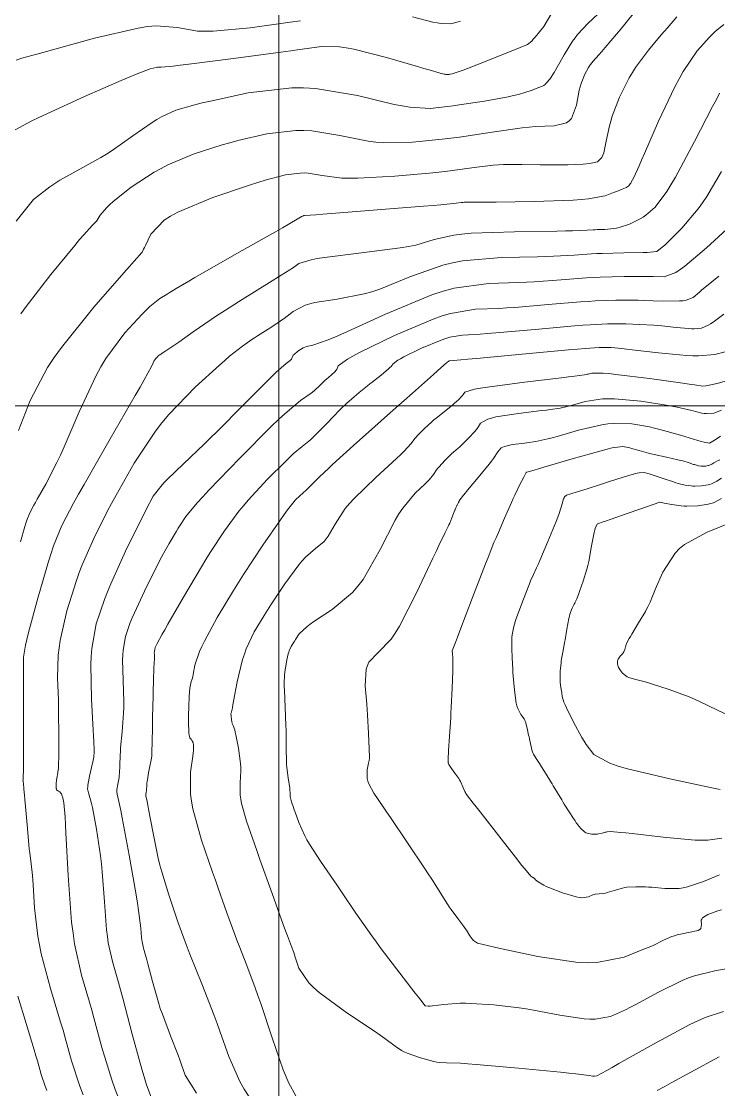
# Model space of a CAD drawing. Header units: millimetres. Extents: x 837475 to 838477, y 1189012 to 1191015.
# Drawn here: x 838041 to 838137.1, y 1189319.5 to 1189466.9 of the extents above; entities that cross this region are included whole.
import ezdxf

# ---------------------------------------------------------------- set-up
doc = ezdxf.new("R2010")
doc.units = ezdxf.units.MM
doc.header["$LTSCALE"] = 0.3
doc.layers.add('COORD', color=253, linetype='Continuous', lineweight=20)
doc.layers.add('COTAS 10', color=7, linetype='Continuous', lineweight=9, true_color=0x6e3e2d)
doc.layers.add('COTAS INT', color=7, linetype='Continuous', lineweight=5, true_color=0x9fa19f)

msp = doc.modelspace()

# ---------------------------------------------------------------- linework, layer by layer
at = {"layer": 'COORD'}
for p, q in [((838076.51, 1189013.87), (838076.51, 1191013.87)), ((837476.51, 1189413.87), (838476.51, 1189413.87))]:
    msp.add_line(p, q, dxfattribs=at)
at = {"layer": 'COTAS 10'}
for points in [[(838131.36, 1189467.55), (838130.08, 1189466.04), (838129.67, 1189465.56), (838129.23, 1189465.04), (838127.46, 1189462.94), (838125.68, 1189460.54), (838125.24, 1189459.85), (838124.82, 1189459.14), (838123.47, 1189456.45), (838122.46, 1189453.83), (838122.25, 1189453.16), (838122.07, 1189452.51), (838121.65, 1189450.4), (838121.32, 1189448.77), (838121.19, 1189448.44), (838121.05, 1189448.15), (838120.42, 1189447.54), (838119.35, 1189447.3), (838118.93, 1189447.26), (838118.47, 1189447.22), (838116.35, 1189447.12), (838113.88, 1189447.11), (838113.2, 1189447.11), (838112.51, 1189447.12), (838110.02, 1189447.18), (838107.49, 1189447.17), (838106.78, 1189447.12), (838106.06, 1189447.07), (838103.42, 1189446.73), (838100.11, 1189446.28), (838098.98, 1189446.15), (838097.74, 1189446.02), (838092.48, 1189445.56), (838087.37, 1189445.29), (838086.22, 1189445.28), (838085.2, 1189445.3), (838082.48, 1189445.63), (838080.52, 1189445.97), (838079.97, 1189446), (838079.42, 1189445.99), (838077.39, 1189445.76), (838074.61, 1189445.02), (838073.59, 1189444.7), (838072.45, 1189444.33), (838067.39, 1189442.61), (838062.56, 1189440.59), (838061.56, 1189440.04), (838060.7, 1189439.49), (838058.84, 1189437.55), (838058.1, 1189436), (838057.96, 1189435.71), (838057.84, 1189435.47), (838057.66, 1189435.08), (838057.64, 1189435.05), (838057.64, 1189435.05), (838057.63, 1189435.04), (838057.58, 1189435.01), (838056.53, 1189433.84), (838055.89, 1189433.11), (838055.1, 1189432.2), (838050.97, 1189427.48), (838046.51, 1189421.94), (838045.51, 1189420.52), (838044.61, 1189419.15), (838042.21, 1189414.59), (838040.6, 1189410.49)], [(838065.13, 1189319.07), (838063.59, 1189321.54), (838063.04, 1189323.11), (838062.83, 1189323.67), (838062.59, 1189324.28), (838061.54, 1189326.95), (838060.43, 1189329.94), (838060.15, 1189330.76), (838059.89, 1189331.57), (838059.06, 1189334.46), (838058.42, 1189336.91), (838058.28, 1189337.44), (838058.15, 1189337.9), (838057.82, 1189339.06), (838057.63, 1189339.93), (838057.58, 1189340.23), (838057.55, 1189340.54), (838057.45, 1189341.84), (838057.16, 1189344.26), (838057.01, 1189345.27), (838056.82, 1189346.43), (838055.86, 1189351.87), (838054.89, 1189357.06), (838054.69, 1189358.06), (838054.53, 1189358.89), (838054.2, 1189360.3), (838054.13, 1189360.63), (838054.14, 1189360.77), (838054.15, 1189360.93), (838054.29, 1189361.67), (838054.46, 1189362.59), (838054.49, 1189362.87), (838054.51, 1189363.16), (838054.55, 1189364.27), (838054.6, 1189365.69), (838054.64, 1189366.18), (838054.68, 1189366.7), (838054.9, 1189368.91), (838055.08, 1189371.5), (838055.1, 1189372.27), (838055.1, 1189373.05), (838055.01, 1189376.03), (838054.95, 1189378.84), (838054.98, 1189379.52), (838055.02, 1189380.15), (838055.34, 1189382.05), (838056.01, 1189383.98), (838056.28, 1189384.63), (838056.58, 1189385.34), (838057.95, 1189388.31), (838059.45, 1189391.32), (838059.83, 1189392.06), (838060.19, 1189392.75), (838061.37, 1189394.89), (838062.37, 1189396.59), (838062.63, 1189397.01), (838062.87, 1189397.41), (838063.67, 1189398.63), (838065.25, 1189400.51), (838065.99, 1189401.32), (838066.86, 1189402.25), (838071.1, 1189406.66), (838075.48, 1189411.05), (838076.45, 1189411.97), (838077.31, 1189412.77), (838079.5, 1189414.6), (838080.82, 1189415.54), (838081.12, 1189415.77), (838081.39, 1189415.99), (838082.14, 1189416.67), (838082.73, 1189417.26), (838082.9, 1189417.42), (838083.07, 1189417.57), (838083.71, 1189418.1), (838084.26, 1189418.6), (838084.37, 1189418.74), (838084.47, 1189418.88), (838084.69, 1189419.37), (838085.95, 1189420.32), (838086.7, 1189420.74), (838087.62, 1189421.23), (838092.42, 1189423.58), (838097.75, 1189425.84), (838099.01, 1189426.27), (838100.18, 1189426.62), (838103.62, 1189427.2), (838106.88, 1189427.32), (838107.94, 1189427.38), (838109.05, 1189427.46), (838113.62, 1189427.84), (838118.09, 1189428.22), (838119.15, 1189428.29), (838120.12, 1189428.35), (838122.96, 1189428.46), (838125.37, 1189428.45), (838126.06, 1189428.44), (838126.77, 1189428.42), (838129.43, 1189428.33), (838131.74, 1189428.34), (838132.22, 1189428.38), (838132.64, 1189428.44), (838133.61, 1189428.82), (838134.48, 1189429.57), (838134.84, 1189429.87), (838135.25, 1189430.21), (838137.15, 1189431.75)], [(838137.41, 1189409.69), (838136.95, 1189409.39), (838136.57, 1189409.13), (838135.86, 1189408.71), (838135.13, 1189408.86), (838134.74, 1189408.96), (838134.26, 1189409.1), (838131.86, 1189409.82), (838129.05, 1189410.62), (838128.31, 1189410.79), (838127.59, 1189410.96), (838125.16, 1189411.39), (838122.62, 1189411.45), (838121.85, 1189411.37), (838121.04, 1189411.26), (838117.83, 1189410.51), (838114.85, 1189409.66), (838114.17, 1189409.48), (838113.57, 1189409.33), (838111.92, 1189408.97), (838110.7, 1189408.78), (838110.35, 1189408.74), (838110, 1189408.69), (838108.71, 1189408.52), (838107.6, 1189408.27), (838107.36, 1189408.17), (838107.16, 1189408.06), (838106.67, 1189407.53), (838106.08, 1189406.61), (838105.81, 1189406.26), (838105.5, 1189405.85), (838103.99, 1189404.01), (838102.51, 1189402.24), (838102.21, 1189401.87), (838101.96, 1189401.56), (838101.47, 1189400.92), (838101.32, 1189400.66), (838101.29, 1189400.59), (838101.25, 1189400.54), (838101.16, 1189400.36), (838101.07, 1189400.19), (838101.05, 1189400.13), (838101.02, 1189400.06), (838100.91, 1189399.8), (838100.81, 1189399.57), (838100.79, 1189399.52), (838100.77, 1189399.48), (838100.73, 1189399.41), (838100.67, 1189399.24), (838100.63, 1189399.15), (838100.59, 1189399.03), (838100.36, 1189398.44), (838100.05, 1189397.69), (838099.95, 1189397.47), (838099.84, 1189397.25), (838099.43, 1189396.41), (838098.57, 1189394.62), (838098.18, 1189393.8), (838097.72, 1189392.84), (838095.54, 1189388.17), (838093.12, 1189383.49), (838092.53, 1189382.51), (838091.96, 1189381.67), (838090.16, 1189379.8), (838088.91, 1189378.51), (838088.7, 1189378.04), (838088.54, 1189377.53), (838088.41, 1189375.27), (838088.62, 1189372.7), (838088.67, 1189371.98), (838088.71, 1189371.26), (838088.85, 1189368.67), (838088.94, 1189366.56), (838088.95, 1189366.15), (838088.97, 1189365.81), (838088.98, 1189365.23), (838088.94, 1189364.93), (838088.91, 1189364.77), (838088.87, 1189364.58), (838088.68, 1189363.64), (838088.68, 1189362.45), (838088.76, 1189362.1), (838088.88, 1189361.75), (838089.59, 1189360.43), (838090.87, 1189358.56), (838091.34, 1189357.86), (838091.87, 1189357.08), (838094.22, 1189353.61), (838096.57, 1189350.11), (838097.09, 1189349.31), (838097.57, 1189348.58), (838099.75, 1189345.15), (838100, 1189344.77), (838100.26, 1189344.4), (838101.18, 1189343.14), (838102, 1189342.04), (838102.19, 1189341.78), (838102.36, 1189341.53), (838102.84, 1189340.78), (838103.22, 1189340.23), (838103.34, 1189340.12), (838103.45, 1189340.01), (838103.88, 1189339.77), (838105.43, 1189339.4), (838106.24, 1189339.21), (838107.23, 1189338.99), (838112.22, 1189337.91), (838117.75, 1189337.1), (838119.09, 1189337.05), (838120.33, 1189337.08), (838124.12, 1189337.83), (838126.92, 1189338.95), (838127.54, 1189339.21), (838128.09, 1189339.45), (838129.54, 1189340.16), (838130.69, 1189340.67), (838131.05, 1189340.78), (838131.44, 1189340.89), (838133, 1189341.2), (838134.31, 1189341.52), (838134.53, 1189341.63), (838134.69, 1189341.76), (838134.78, 1189342.32), (838134.73, 1189342.93), (838134.8, 1189343.08), (838134.92, 1189343.23), (838135.66, 1189343.71), (838137.02, 1189344.19), (838137.52, 1189344.34)]]:
    msp.add_lwpolyline(points, dxfattribs=at)
at = {"layer": 'COTAS INT'}
for points in [[(838040.93, 1189426.57), (838041.67, 1189427.6), (838045.06, 1189431.99), (838048.35, 1189436.01), (838049.02, 1189436.81), (838049.58, 1189437.47), (838050.76, 1189438.74), (838051.23, 1189439.19), (838051.35, 1189439.34), (838051.46, 1189439.5), (838051.85, 1189440.17), (838052.72, 1189441.21), (838053.15, 1189441.61), (838053.66, 1189442.05), (838056.15, 1189444.02), (838059.32, 1189446.11), (838060.25, 1189446.62), (838061.2, 1189447.11), (838064.83, 1189448.63), (838068.67, 1189449.86), (838069.75, 1189450.17), (838070.84, 1189450.47), (838074.83, 1189451.4), (838078.84, 1189451.87), (838079.94, 1189451.87), (838081.03, 1189451.82), (838084.92, 1189451.15), (838088.79, 1189450.38), (838089.87, 1189450.26), (838090.96, 1189450.18), (838094.92, 1189450.23), (838099.02, 1189450.64), (838100.21, 1189450.78), (838101.41, 1189450.94), (838105.9, 1189451.62), (838110.03, 1189452.22), (838110.99, 1189452.33), (838111.88, 1189452.41), (838114.44, 1189452.5), (838116.17, 1189452.9), (838116.53, 1189453.17), (838116.84, 1189453.52), (838117.52, 1189455.35), (838117.91, 1189457.41), (838118.03, 1189457.9), (838118.16, 1189458.34), (838118.68, 1189459.65), (838119.2, 1189460.56), (838119.33, 1189460.76), (838119.45, 1189460.94), (838119.82, 1189461.4), (838120.63, 1189462.29), (838121.03, 1189462.75), (838121.5, 1189463.31), (838123.82, 1189466.06), (838126.07, 1189468.86)], [(838040.15, 1189451.93), (838042.45, 1189453.17), (838043.41, 1189453.64), (838044.51, 1189454.17), (838049.68, 1189456.53), (838054.77, 1189458.77), (838055.83, 1189459.22), (838056.73, 1189459.6), (838058.73, 1189460.35), (838059.57, 1189460.55), (838059.75, 1189460.59), (838059.9, 1189460.61), (838060.25, 1189460.6), (838061.9, 1189460.74), (838062.88, 1189460.85), (838064.07, 1189460.99), (838070.25, 1189461.79), (838076.75, 1189462.66), (838078.15, 1189462.85), (838079.38, 1189463.02), (838082.37, 1189463.45), (838084.87, 1189463.39), (838085.79, 1189463.25), (838086.81, 1189463.06), (838091.33, 1189461.91), (838095.61, 1189460.67), (838096.49, 1189460.42), (838097.22, 1189460.21), (838098.75, 1189459.78), (838099.29, 1189459.65), (838099.41, 1189459.62), (838099.52, 1189459.6), (838099.78, 1189459.58), (838099.98, 1189459.6), (838100.05, 1189459.61), (838100.11, 1189459.62), (838100.4, 1189459.66), (838101.38, 1189459.99), (838101.89, 1189460.19), (838102.5, 1189460.42), (838105.56, 1189461.62), (838108.63, 1189462.84), (838109.24, 1189463.08), (838109.76, 1189463.29), (838110.79, 1189463.71), (838111.36, 1189464.19), (838111.58, 1189464.44), (838111.84, 1189464.73), (838113.03, 1189466.2), (838114.1, 1189467.98)], [(838120.47, 1189467.91), (838119.15, 1189466.66), (838117.69, 1189465.11), (838117.33, 1189464.64), (838116.97, 1189464.16), (838115.82, 1189462.29), (838114.88, 1189460.58), (838114.66, 1189460.2), (838114.45, 1189459.86), (838113.85, 1189458.96), (838113.42, 1189458.44), (838113.33, 1189458.33), (838113.25, 1189458.24), (838113.05, 1189458.07), (838112.7, 1189457.93), (838112.32, 1189457.78), (838111.28, 1189457.36), (838109.52, 1189456.83), (838108.85, 1189456.68), (838108.12, 1189456.52), (838104.83, 1189455.92), (838101.38, 1189455.38), (838100.54, 1189455.26), (838099.76, 1189455.16), (838097.35, 1189454.91), (838094.55, 1189455.08), (838093.52, 1189455.24), (838092.38, 1189455.46), (838087.35, 1189456.67), (838081.54, 1189457.67), (838079.91, 1189457.75), (838078.27, 1189457.75), (838072.28, 1189457.04), (838067.06, 1189455.92), (838065.91, 1189455.65), (838064.89, 1189455.4), (838062.28, 1189454.64), (838060.29, 1189453.72), (838059.66, 1189453.36), (838059.01, 1189452.95), (838056.38, 1189451.11), (838053.53, 1189449.11), (838052.74, 1189448.6), (838051.94, 1189448.11), (838049.05, 1189446.53), (838046.3, 1189445), (838045.6, 1189444.55), (838044.92, 1189444.09), (838042.67, 1189442.34), (838040.28, 1189439.33)], [(838101.53, 1189466.92), (838101.22, 1189466.84), (838100.21, 1189466.59), (838098.86, 1189466.6), (838098.33, 1189466.69), (838097.72, 1189466.81), (838094.94, 1189467.52)], [(838079.48, 1189466.99), (838078.06, 1189466.79), (838072.53, 1189466.04), (838067.43, 1189465.57), (838066.29, 1189465.55), (838065.26, 1189465.57), (838062.53, 1189466.05), (838059.57, 1189466.3), (838058.4, 1189466.19), (838057.08, 1189465.99), (838051.07, 1189464.6), (838045.29, 1189463), (838044.11, 1189462.68), (838043.12, 1189462.4), (838041.07, 1189461.82), (838040.25, 1189461.55)], [(838137.83, 1189466.46), (838136.67, 1189465.52), (838136.28, 1189465.16), (838135.88, 1189464.74), (838134.19, 1189462.83), (838132.25, 1189460), (838131.68, 1189458.99), (838131.09, 1189457.9), (838128.86, 1189453.14), (838126.93, 1189448.68), (838126.52, 1189447.77), (838126.18, 1189446.99), (838125.42, 1189445.35), (838125.08, 1189444.73), (838125.01, 1189444.6), (838124.93, 1189444.48), (838124.73, 1189444.21), (838124.5, 1189444.04), (838124.41, 1189443.99), (838124.31, 1189443.94), (838123.85, 1189443.75), (838123.17, 1189443.49), (838122.92, 1189443.4), (838122.66, 1189443.29), (838121.5, 1189442.85), (838119.21, 1189442.43), (838118.23, 1189442.34), (838117.09, 1189442.26), (838111.72, 1189442.07), (838106.47, 1189441.99), (838105.42, 1189441.97), (838104.53, 1189441.96), (838102.73, 1189441.96), (838102.04, 1189441.95), (838101.85, 1189441.94), (838101.65, 1189441.93), (838100.93, 1189441.83), (838098.82, 1189441.62), (838097.75, 1189441.52), (838096.46, 1189441.41), (838090.05, 1189440.89), (838083.77, 1189440.39), (838082.57, 1189440.3), (838081.6, 1189440.22), (838080.05, 1189440.11), (838080.01, 1189440.12), (838080, 1189440.12), (838079.99, 1189440.12), (838079.95, 1189440.11), (838079.89, 1189440.1), (838079.87, 1189440.09), (838079.85, 1189440.08), (838079.75, 1189440.05), (838079.6, 1189439.98), (838079.55, 1189439.95), (838079.49, 1189439.92), (838079.24, 1189439.75), (838077.8, 1189438.91), (838077, 1189438.45), (838076.02, 1189437.9), (838071.02, 1189435.05), (838065.95, 1189432.17), (838064.92, 1189431.58), (838064.07, 1189431.08), (838062.34, 1189430.06), (838061.6, 1189429.59), (838061.36, 1189429.44), (838061.11, 1189429.29), (838060.1, 1189428.69), (838058.68, 1189427.57), (838058.18, 1189427.09), (838057.63, 1189426.54), (838055.25, 1189423.94), (838052.65, 1189420.39), (838051.96, 1189419.25), (838051.28, 1189418.04), (838048.97, 1189413.06), (838046.91, 1189408.22), (838046.39, 1189407.09), (838045.9, 1189406.05), (838044.35, 1189403.06), (838043.17, 1189401), (838042.92, 1189400.55), (838042.69, 1189400.15), (838042.16, 1189399.13), (838041.76, 1189398.1), (838041.62, 1189397.69), (838041.48, 1189397.23), (838040.87, 1189395.12)], [(838049.53, 1189318.83), (838049.06, 1189320.04), (838047.91, 1189323.5), (838047.03, 1189326.7), (838046.73, 1189327.75), (838046.4, 1189328.87), (838045.01, 1189333.5), (838043.73, 1189338.3), (838043.47, 1189339.53), (838043.25, 1189340.72), (838042.81, 1189344.64), (838042.63, 1189347.78), (838042.58, 1189348.47), (838042.53, 1189349.09), (838042.35, 1189350.71), (838042.14, 1189352.21), (838042.08, 1189352.77), (838042.02, 1189353.38), (838041.77, 1189356.09), (838041.56, 1189358.61), (838041.52, 1189359.11), (838041.48, 1189359.52), (838041.41, 1189360.27), (838041.39, 1189360.48), (838041.38, 1189360.55), (838041.37, 1189360.63), (838041.35, 1189360.94), (838041.32, 1189361.28), (838041.31, 1189361.37), (838041.3, 1189361.46), (838041.26, 1189361.77), (838041.22, 1189362.03), (838041.22, 1189362.09), (838041.21, 1189362.15), (838041.22, 1189362.31), (838041.24, 1189362.42), (838041.24, 1189362.44), (838041.24, 1189362.47), (838041.25, 1189362.52), (838041.26, 1189363.76), (838041.26, 1189364.54), (838041.27, 1189365.49), (838041.29, 1189370.5), (838041.3, 1189375.61), (838041.29, 1189376.64), (838041.29, 1189377.5), (838041.27, 1189379.21), (838041.55, 1189380.84), (838041.74, 1189381.64), (838041.98, 1189382.6), (838043.25, 1189387.36), (838044.72, 1189392.4), (838045.09, 1189393.54), (838045.44, 1189394.57), (838046.56, 1189397.36), (838048.19, 1189400.45), (838048.87, 1189401.67), (838049.64, 1189403.04), (838053.23, 1189409.31), (838056.67, 1189415.28), (838057.35, 1189416.47), (838057.9, 1189417.45), (838058.91, 1189419.31), (838059.14, 1189419.8), (838059.2, 1189419.93), (838059.27, 1189420.04), (838059.53, 1189420.39), (838059.77, 1189420.65), (838059.82, 1189420.7), (838059.87, 1189420.75), (838060.01, 1189420.86), (838060.22, 1189420.99), (838060.31, 1189421.05), (838060.42, 1189421.12), (838060.93, 1189421.46), (838061.89, 1189422.11), (838062.27, 1189422.38), (838062.7, 1189422.68), (838064.7, 1189424.1), (838067.16, 1189425.79), (838067.88, 1189426.27), (838068.62, 1189426.76), (838071.43, 1189428.54), (838075.22, 1189430.88), (838076.83, 1189431.88), (838078, 1189432.62), (838078.27, 1189432.8), (838078.52, 1189432.97), (838079.25, 1189433.51), (838080.93, 1189434.03), (838081.79, 1189434.18), (838082.81, 1189434.34), (838087.9, 1189434.96), (838093.2, 1189435.65), (838094.35, 1189435.84), (838095.37, 1189436.04), (838097.9, 1189436.8), (838100.6, 1189437.44), (838101.73, 1189437.57), (838103.01, 1189437.68), (838109, 1189437.9), (838114.83, 1189437.98), (838116.01, 1189438), (838117, 1189438.03), (838119, 1189438.1), (838119.85, 1189438.16), (838120.11, 1189438.17), (838120.39, 1189438.18), (838121.46, 1189438.21), (838122.67, 1189438.32), (838123.04, 1189438.39), (838123.41, 1189438.48), (838124.86, 1189438.94), (838126.33, 1189439.65), (838126.72, 1189439.9), (838127.1, 1189440.16), (838128.4, 1189441.3), (838129.99, 1189443.46), (838130.56, 1189444.37), (838131.17, 1189445.42), (838133.82, 1189450.32), (838136.31, 1189455.15), (838136.82, 1189456.15), (838137.25, 1189457)], [(838137.53, 1189446.22), (838135.52, 1189442.74), (838134.93, 1189441.88), (838134.33, 1189441.05), (838132.07, 1189438.4), (838130.12, 1189436.45), (838129.72, 1189436.06), (838129.37, 1189435.75), (838128.62, 1189435.17), (838127.71, 1189435.06), (838127.26, 1189435.03), (838126.72, 1189435.01), (838124.08, 1189434.97), (838121.08, 1189434.91), (838120.32, 1189434.89), (838119.59, 1189434.85), (838117.21, 1189434.68), (838114.35, 1189434.5), (838113.32, 1189434.46), (838112.18, 1189434.43), (838107.21, 1189434.33), (838101.83, 1189433.88), (838100.44, 1189433.62), (838099.09, 1189433.3), (838094.55, 1189431.67), (838090.42, 1189429.97), (838089.32, 1189429.62), (838088.25, 1189429.31), (838084.55, 1189428.61), (838081.45, 1189428.12), (838080.76, 1189427.94), (838080.14, 1189427.75), (838078.48, 1189426.9), (838077.22, 1189425.94), (838076.85, 1189425.67), (838076.47, 1189425.41), (838075.01, 1189424.46), (838073.53, 1189423.52), (838073.14, 1189423.27), (838072.76, 1189423.02), (838071.47, 1189422.12), (838069.71, 1189420.71), (838069.04, 1189420.14), (838068.3, 1189419.48), (838064.94, 1189416.45), (838061.3, 1189412.68), (838060.37, 1189411.55), (838059.48, 1189410.4), (838056.55, 1189405.96), (838054.05, 1189401.53), (838053.43, 1189400.39), (838052.84, 1189399.28), (838050.96, 1189395.59), (838049.38, 1189391.95), (838048.97, 1189390.88), (838048.58, 1189389.78), (838047.28, 1189385.59), (838046.34, 1189381.5), (838046.18, 1189380.47), (838046.06, 1189379.49), (838045.96, 1189376.3), (838046.09, 1189373.33), (838046.11, 1189372.48), (838046.13, 1189371.62), (838046.16, 1189368.4), (838046.14, 1189365.71), (838046.14, 1189365.18), (838046.13, 1189364.74), (838046.1, 1189363.9), (838046.04, 1189363.55), (838046.02, 1189363.41), (838046, 1189363.25), (838045.9, 1189362.51), (838045.8, 1189361.8), (838045.79, 1189361.65), (838045.77, 1189361.53), (838045.77, 1189361.25), (838045.79, 1189361.12), (838045.8, 1189361.09), (838045.81, 1189361.05), (838045.84, 1189360.95), (838045.9, 1189360.85), (838045.93, 1189360.82), (838045.96, 1189360.8), (838046.11, 1189360.72), (838046.28, 1189360.61), (838046.32, 1189360.57), (838046.36, 1189360.53), (838046.5, 1189360.36), (838046.63, 1189360.05), (838046.66, 1189359.92), (838046.7, 1189359.78), (838046.84, 1189359.13), (838047.02, 1189357.12), (838047.08, 1189356.13), (838047.14, 1189354.95), (838047.44, 1189349.08), (838047.92, 1189342.65), (838048.11, 1189341.11), (838048.32, 1189339.67), (838049.28, 1189335.35), (838050.39, 1189331.6), (838050.69, 1189330.53), (838051, 1189329.44), (838052.09, 1189325.35), (838053.46, 1189320.9), (838053.94, 1189319.57), (838054.47, 1189318.2)], [(838138.25, 1189438.25), (838135.47, 1189435.69), (838132.48, 1189433.14), (838131.81, 1189432.66), (838131.22, 1189432.27), (838129.64, 1189431.69), (838128.11, 1189431.72), (838127.54, 1189431.72), (838126.91, 1189431.73), (838124.11, 1189431.72), (838120.82, 1189431.64), (838119.88, 1189431.59), (838118.93, 1189431.54), (838115.42, 1189431.26), (838111.7, 1189430.98), (838110.63, 1189430.92), (838109.53, 1189430.88), (838105.42, 1189430.77), (838100.66, 1189430.09), (838099.15, 1189429.68), (838097.57, 1189429.17), (838091.19, 1189426.54), (838085.46, 1189423.9), (838084.29, 1189423.39), (838083.29, 1189422.97), (838081.19, 1189422.26), (838080.31, 1189422.07), (838080.08, 1189421.98), (838079.86, 1189421.89), (838079.13, 1189421.42), (838078.59, 1189420.95), (838078.49, 1189420.85), (838078.42, 1189420.75), (838078.33, 1189420.52), (838078.23, 1189420.3), (838078.15, 1189420.22), (838078.05, 1189420.12), (838077.48, 1189419.7), (838076.14, 1189418.53), (838075.55, 1189417.96), (838074.87, 1189417.29), (838071.61, 1189414), (838067.98, 1189410.34), (838067.06, 1189409.44), (838066.18, 1189408.58), (838063.33, 1189405.88), (838061.11, 1189403.73), (838060.63, 1189403.23), (838060.21, 1189402.76), (838059.18, 1189401.41), (838058.21, 1189399.57), (838057.82, 1189398.81), (838057.38, 1189397.93), (838055.37, 1189393.82), (838053.32, 1189389.34), (838052.85, 1189388.23), (838052.44, 1189387.17), (838051.31, 1189383.82), (838050.71, 1189380.4), (838050.62, 1189379.3), (838050.56, 1189378.14), (838050.65, 1189373.39), (838050.89, 1189369.15), (838050.94, 1189368.31), (838050.97, 1189367.62), (838051.03, 1189366.31), (838051.02, 1189365.95), (838051.01, 1189365.84), (838051, 1189365.74), (838050.96, 1189365.37), (838050.91, 1189365.06), (838050.89, 1189364.99), (838050.88, 1189364.94), (838050.86, 1189364.81), (838050.84, 1189364.76), (838050.84, 1189364.74), (838050.84, 1189364.73), (838050.83, 1189364.7), (838050.77, 1189364.4), (838050.72, 1189364.21), (838050.67, 1189363.99), (838050.4, 1189362.81), (838050.16, 1189361.56), (838050.14, 1189361.3), (838050.13, 1189361.06), (838050.23, 1189360.51), (838050.54, 1189359.53), (838050.65, 1189359.04), (838050.78, 1189358.45), (838051.35, 1189355.5), (838051.92, 1189351.78), (838052.04, 1189350.7), (838052.15, 1189349.6), (838052.44, 1189345.46), (838052.73, 1189341.59), (838052.85, 1189340.67), (838052.97, 1189339.8), (838053.55, 1189337.2), (838054.38, 1189334.34), (838054.66, 1189333.31), (838054.97, 1189332.17), (838056.27, 1189327.2), (838057.59, 1189322.36), (838057.9, 1189321.3), (838058.2, 1189320.36), (838059.07, 1189317.98)], [(838137.86, 1189426.52), (838136.37, 1189425.4), (838136.02, 1189425.18), (838135.7, 1189424.98), (838134.76, 1189424.58), (838133.77, 1189424.5), (838133.41, 1189424.5), (838133.02, 1189424.52), (838131.29, 1189424.69), (838129.32, 1189424.9), (838128.77, 1189424.95), (838128.22, 1189424.99), (838126.21, 1189425.1), (838124.32, 1189425.17), (838123.83, 1189425.18), (838123.36, 1189425.19), (838121.82, 1189425.2), (838119.42, 1189425.07), (838118.41, 1189425), (838117.26, 1189424.91), (838111.83, 1189424.42), (838106.4, 1189423.94), (838105.24, 1189423.84), (838104.23, 1189423.77), (838101.83, 1189423.64), (838100.09, 1189423.34), (838099.5, 1189423.17), (838098.86, 1189422.95), (838096.17, 1189421.81), (838093.75, 1189420.62), (838093.28, 1189420.37), (838092.91, 1189420.16), (838092.27, 1189419.68), (838091.98, 1189419.29), (838091.81, 1189419.14), (838091.61, 1189418.96), (838090.59, 1189418.12), (838089.36, 1189417.16), (838089.03, 1189416.9), (838088.7, 1189416.64), (838087.56, 1189415.7), (838086.49, 1189414.78), (838086.2, 1189414.52), (838085.92, 1189414.27), (838084.96, 1189413.35), (838083.99, 1189412.38), (838083.7, 1189412.08), (838083.41, 1189411.78), (838082.29, 1189410.6), (838081.19, 1189409.49), (838080.9, 1189409.23), (838080.63, 1189408.99), (838079.72, 1189408.28), (838078.47, 1189407.24), (838077.99, 1189406.79), (838077.44, 1189406.26), (838074.95, 1189403.77), (838072.28, 1189400.88), (838071.62, 1189400.1), (838070.99, 1189399.34), (838068.99, 1189396.65), (838067.04, 1189393.65), (838066.44, 1189392.68), (838065.81, 1189391.66), (838063.35, 1189387.49), (838061.2, 1189383.74), (838060.77, 1189382.99), (838060.41, 1189382.36), (838059.72, 1189381.11), (838059.54, 1189380.72), (838059.5, 1189380.62), (838059.46, 1189380.53), (838059.38, 1189380.27), (838059.33, 1189380.02), (838059.33, 1189379.94), (838059.32, 1189379.84), (838059.33, 1189379.47), (838059.34, 1189379.07), (838059.34, 1189378.96), (838059.34, 1189378.86), (838059.32, 1189378.51), (838059.27, 1189377.6), (838059.25, 1189377.14), (838059.23, 1189376.59), (838059.15, 1189373.87), (838059.08, 1189370.89), (838059.06, 1189370.17), (838059.05, 1189369.51), (838059.02, 1189367.51), (838058.99, 1189366.11), (838058.98, 1189365.82), (838058.97, 1189365.57), (838058.9, 1189365.02), (838058.8, 1189364.57), (838058.76, 1189364.4), (838058.72, 1189364.19), (838058.53, 1189363.24), (838058.37, 1189362.28), (838058.34, 1189362.06), (838058.31, 1189361.87), (838058.27, 1189361.35), (838058.26, 1189361), (838058.25, 1189360.91), (838058.24, 1189360.82), (838058.19, 1189360.53), (838058.15, 1189360.29), (838058.14, 1189360.25), (838058.14, 1189360.2), (838058.16, 1189360.09), (838058.33, 1189359.3), (838058.42, 1189358.81), (838058.53, 1189358.22), (838059.1, 1189355.14), (838059.87, 1189351.48), (838060.1, 1189350.52), (838060.34, 1189349.59), (838061.3, 1189346.43), (838062.19, 1189343.82), (838062.39, 1189343.23), (838062.57, 1189342.7), (838063.06, 1189341.3), (838063.72, 1189339.58), (838064, 1189338.85), (838064.33, 1189338.02), (838065.88, 1189334.12), (838067.57, 1189329.78), (838067.98, 1189328.68), (838068.37, 1189327.61), (838069.58, 1189324.12), (838071.12, 1189320.67), (838071.72, 1189319.63), (838072.4, 1189318.56)], [(838138.04, 1189421.32), (838136.59, 1189420.95), (838134.38, 1189420.76), (838133.59, 1189420.77), (838132.71, 1189420.8), (838128.86, 1189421.17), (838125.2, 1189421.61), (838124.43, 1189421.7), (838123.78, 1189421.77), (838122.32, 1189421.9), (838121.61, 1189421.93), (838121.43, 1189421.93), (838121.26, 1189421.94), (838120.68, 1189421.94), (838118.72, 1189421.79), (838117.68, 1189421.7), (838116.42, 1189421.59), (838110.04, 1189421), (838103.76, 1189420.42), (838102.55, 1189420.3), (838101.59, 1189420.21), (838100.04, 1189420.07), (838100, 1189420.07), (838099.98, 1189420.06), (838099.93, 1189420.03), (838099.88, 1189420.01), (838099.87, 1189420.01), (838099.86, 1189420), (838099.85, 1189419.99), (838099.84, 1189419.99), (838099.84, 1189419.98), (838099.84, 1189419.98), (838099.77, 1189419.93), (838099.75, 1189419.91), (838099.73, 1189419.9), (838099.63, 1189419.81), (838098.84, 1189419.11), (838098.38, 1189418.7), (838097.81, 1189418.2), (838094.9, 1189415.62), (838091.47, 1189412.58), (838090.58, 1189411.79), (838089.72, 1189411.01), (838086.8, 1189408.4), (838084.4, 1189406.23), (838083.86, 1189405.74), (838083.38, 1189405.29), (838082.09, 1189404.06), (838081.28, 1189403.26), (838081.1, 1189403.08), (838080.95, 1189402.93), (838080.54, 1189402.51), (838080.28, 1189402.25), (838080.21, 1189402.18), (838080.15, 1189402.13), (838079.93, 1189401.96), (838079.64, 1189401.71), (838079.52, 1189401.61), (838079.39, 1189401.48), (838078.81, 1189400.89), (838077.7, 1189399.51), (838077.24, 1189398.89), (838076.72, 1189398.16), (838074.3, 1189394.66), (838071.61, 1189390.59), (838070.91, 1189389.49), (838070.23, 1189388.42), (838067.98, 1189384.66), (838066.23, 1189381.43), (838065.87, 1189380.69), (838065.57, 1189380), (838064.93, 1189378.08), (838064.68, 1189376.82), (838064.62, 1189376.55), (838064.57, 1189376.33), (838064.41, 1189375.84), (838064.3, 1189375.37), (838064.27, 1189375.17), (838064.24, 1189374.93), (838064.14, 1189373.78), (838064.07, 1189372.39), (838064.06, 1189371.99), (838064.05, 1189371.59), (838064.04, 1189370.13), (838064.08, 1189368.91), (838064.09, 1189368.67), (838064.11, 1189368.47), (838064.2, 1189368.09), (838064.32, 1189367.96), (838064.35, 1189367.92), (838064.39, 1189367.88), (838064.51, 1189367.72), (838064.62, 1189367.52), (838064.65, 1189367.45), (838064.67, 1189367.39), (838064.74, 1189367.11), (838064.71, 1189366.35), (838064.67, 1189365.98), (838064.61, 1189365.54), (838064.3, 1189363.36), (838064.3, 1189360.32), (838064.43, 1189359.33), (838064.63, 1189358.27), (838065.84, 1189353.95), (838067.35, 1189349.53), (838067.74, 1189348.42), (838068.11, 1189347.36), (838069.32, 1189343.95), (838070.42, 1189340.95), (838070.71, 1189340.16), (838071.01, 1189339.38), (838072.06, 1189336.69), (838073.23, 1189333.58), (838073.6, 1189332.54), (838073.99, 1189331.42), (838075.57, 1189326.69), (838077.11, 1189322.26), (838077.48, 1189321.33), (838077.83, 1189320.51), (838078.87, 1189318.61)], [(838138.5, 1189417.4), (838137.1, 1189417.02), (838135.81, 1189416.74), (838135.56, 1189416.69), (838135.35, 1189416.65), (838134.97, 1189416.6), (838133.8, 1189416.77), (838133.09, 1189416.88), (838132.21, 1189417), (838127.62, 1189417.63), (838122.94, 1189418.22), (838122, 1189418.32), (838121.21, 1189418.39), (838119.64, 1189418.4), (838119.13, 1189418.26), (838119.02, 1189418.23), (838118.92, 1189418.2), (838118.64, 1189418.14), (838117.24, 1189417.97), (838116.44, 1189417.87), (838115.45, 1189417.75), (838110.35, 1189417.13), (838105.26, 1189416.46), (838104.28, 1189416.31), (838103.48, 1189416.17), (838102.13, 1189415.78), (838101.92, 1189415.44), (838101.84, 1189415.33), (838101.74, 1189415.22), (838101.31, 1189414.75), (838100.69, 1189414.19), (838100.48, 1189414.01), (838100.25, 1189413.82), (838099.27, 1189413.05), (838098.18, 1189412.19), (838097.88, 1189411.94), (838097.59, 1189411.68), (838096.53, 1189410.71), (838095.62, 1189409.79), (838095.41, 1189409.57), (838095.23, 1189409.35), (838094.74, 1189408.69), (838093.78, 1189407.61), (838093.3, 1189407.14), (838092.72, 1189406.59), (838089.85, 1189403.97), (838086.87, 1189401.1), (838086.23, 1189400.39), (838085.66, 1189399.71), (838084.27, 1189397.57), (838083.31, 1189395.89), (838083.02, 1189395.51), (838082.73, 1189395.16), (838081.56, 1189394.19), (838080.17, 1189392.98), (838079.72, 1189392.49), (838079.25, 1189391.92), (838077.32, 1189389.3), (838075.4, 1189386.41), (838074.93, 1189385.67), (838074.48, 1189384.97), (838073.1, 1189382.68), (838072, 1189380.35), (838071.74, 1189379.62), (838071.5, 1189378.86), (838070.76, 1189375.8), (838070.26, 1189373.13), (838070.16, 1189372.62), (838070.08, 1189372.2), (838069.92, 1189371.48), (838069.88, 1189371.39), (838069.88, 1189371.37), (838069.88, 1189371.35), (838069.89, 1189371.3), (838069.92, 1189371.17), (838069.93, 1189371.11), (838069.94, 1189371.03), (838069.97, 1189370.66), (838070.02, 1189370.25), (838070.04, 1189370.16), (838070.07, 1189370.07), (838070.21, 1189369.8), (838070.41, 1189369.18), (838070.49, 1189368.87), (838070.57, 1189368.5), (838070.93, 1189366.65), (838071.22, 1189364.55), (838071.26, 1189364.03), (838071.27, 1189363.52), (838071.17, 1189361.89), (838071.17, 1189360.18), (838071.25, 1189359.62), (838071.36, 1189359.03), (838072.04, 1189356.6), (838073.13, 1189353.44), (838073.5, 1189352.39), (838073.89, 1189351.27), (838075.57, 1189346.6), (838077.11, 1189342.33), (838077.42, 1189341.47), (838077.69, 1189340.74), (838078.24, 1189339.27), (838078.54, 1189338.46), (838078.64, 1189338.15), (838078.76, 1189337.81), (838079.27, 1189336.28), (838080.63, 1189334.27), (838081.28, 1189333.62), (838082.06, 1189332.94), (838085.87, 1189330.15), (838089.69, 1189327.6), (838090.46, 1189327.06), (838091.12, 1189326.6), (838092.51, 1189325.53), (838093.42, 1189324.94), (838093.78, 1189324.77), (838094.18, 1189324.59), (838096.02, 1189323.95), (838097.87, 1189323.44), (838098.29, 1189323.35), (838098.66, 1189323.29), (838099.62, 1189323.24), (838101.56, 1189323.18), (838102.54, 1189323.12), (838103.71, 1189323.02), (838109.53, 1189322.51), (838115.32, 1189321.94), (838116.48, 1189321.83), (838117.44, 1189321.73), (838119.28, 1189321.5), (838119.79, 1189321.42), (838119.9, 1189321.41), (838120.02, 1189321.41), (838120.34, 1189321.47), (838121.7, 1189322.2), (838122.46, 1189322.62), (838123.39, 1189323.14), (838128.14, 1189325.81), (838133.18, 1189328.51), (838134.29, 1189329.05), (838135.27, 1189329.49), (838137.8, 1189330.34)], [(838137.54, 1189413.26), (838136.48, 1189412.87), (838135.47, 1189412.8), (838135.15, 1189412.83), (838134.81, 1189412.88), (838133.42, 1189413.21), (838131.42, 1189413.7), (838130.7, 1189413.83), (838129.9, 1189413.98), (838126.39, 1189414.51), (838122.78, 1189414.83), (838121.92, 1189414.84), (838121.12, 1189414.82), (838118.74, 1189414.46), (838116.99, 1189413.96), (838116.6, 1189413.86), (838116.24, 1189413.77), (838115.28, 1189413.56), (838113.97, 1189413.38), (838113.39, 1189413.3), (838112.72, 1189413.22), (838109.53, 1189412.82), (838106.42, 1189412.34), (838105.8, 1189412.19), (838105.29, 1189412.04), (838104.31, 1189411.47), (838103.88, 1189410.79), (838103.71, 1189410.57), (838103.52, 1189410.34), (838102.65, 1189409.4), (838101.77, 1189408.54), (838101.57, 1189408.35), (838101.4, 1189408.19), (838100.94, 1189407.8), (838100.52, 1189407.43), (838100.36, 1189407.28), (838100.18, 1189407.11), (838099.39, 1189406.32), (838098.6, 1189405.48), (838098.42, 1189405.26), (838098.25, 1189405.06), (838097.8, 1189404.42), (838097.2, 1189403.68), (838096.95, 1189403.41), (838096.66, 1189403.12), (838095.29, 1189401.84), (838093.57, 1189399.77), (838093.05, 1189398.97), (838092.52, 1189398.08), (838090.45, 1189394.04), (838088.11, 1189389.94), (838087.4, 1189389), (838086.67, 1189388.14), (838083.83, 1189385.76), (838081.31, 1189384.14), (838080.79, 1189383.76), (838080.33, 1189383.41), (838079.31, 1189382.41), (838078.81, 1189381.66), (838078.68, 1189381.47), (838078.57, 1189381.29), (838078.21, 1189380.69), (838077.92, 1189380.08), (838077.85, 1189379.88), (838077.79, 1189379.68), (838077.59, 1189378.84), (838077.44, 1189377.96), (838077.4, 1189377.73), (838077.37, 1189377.51), (838077.27, 1189376.73), (838077.23, 1189375.61), (838077.23, 1189375.16), (838077.25, 1189374.65), (838077.35, 1189372.32), (838077.46, 1189369.78), (838077.48, 1189369.14), (838077.5, 1189368.53), (838077.51, 1189366.56), (838077.54, 1189364.87), (838077.56, 1189364.43), (838077.6, 1189364), (838077.79, 1189362.56), (838077.98, 1189361.41), (838078.01, 1189361.17), (838078.03, 1189360.95), (838078.04, 1189360.42), (838078.04, 1189360.04), (838078.06, 1189359.92), (838078.08, 1189359.78), (838078.23, 1189359.25), (838078.51, 1189358.45), (838078.61, 1189358.16), (838078.73, 1189357.83), (838079.24, 1189356.4), (838080.07, 1189354.58), (838080.37, 1189354.01), (838080.72, 1189353.42), (838082.25, 1189351.05), (838084.07, 1189348.4), (838084.59, 1189347.64), (838085.13, 1189346.85), (838087.13, 1189343.9), (838089.31, 1189340.77), (838089.95, 1189339.88), (838090.61, 1189338.98), (838093.16, 1189335.63), (838095.31, 1189332.85), (838095.73, 1189332.31), (838096.07, 1189331.87), (838096.66, 1189331.1), (838097.1, 1189331.06), (838097.36, 1189331.08), (838097.67, 1189331.1), (838099.25, 1189331.3), (838101.48, 1189331.46), (838102.21, 1189331.47), (838102.98, 1189331.45), (838106.13, 1189331.24), (838109.62, 1189330.82), (838110.61, 1189330.68), (838111.61, 1189330.51), (838115.26, 1189329.81), (838118.59, 1189329.3), (838119.37, 1189329.26), (838120.1, 1189329.26), (838122.23, 1189329.65), (838124.31, 1189330.57), (838125, 1189330.92), (838125.74, 1189331.3), (838128.84, 1189332.99), (838132.12, 1189334.61), (838132.97, 1189334.96), (838133.8, 1189335.26), (838136.61, 1189335.94), (838138.92, 1189336.34)], [(838137.29, 1189406.44), (838136.96, 1189406.28), (838136.64, 1189406.12), (838136.56, 1189406.07), (838136.47, 1189406.03), (838136.18, 1189405.85), (838135.88, 1189405.69), (838135.79, 1189405.66), (838135.69, 1189405.63), (838135.31, 1189405.57), (838134.91, 1189405.56), (838134.81, 1189405.57), (838134.71, 1189405.57), (838134.35, 1189405.62), (838133.95, 1189405.72), (838133.82, 1189405.76), (838133.68, 1189405.8), (838133.08, 1189406.01), (838132.19, 1189406.27), (838131.86, 1189406.35), (838131.51, 1189406.44), (838129.93, 1189406.78), (838128.26, 1189407.15), (838127.84, 1189407.25), (838127.45, 1189407.35), (838126.18, 1189407.71), (838125.14, 1189408.01), (838124.89, 1189408.07), (838124.65, 1189408.13), (838123.92, 1189408.27), (838122.47, 1189408.06), (838121.77, 1189407.9), (838120.95, 1189407.69), (838116.93, 1189406.56), (838113.03, 1189405.42), (838112.28, 1189405.2), (838111.68, 1189405.02), (838110.69, 1189404.74), (838110.65, 1189404.72), (838110.64, 1189404.72), (838110.63, 1189404.71), (838110.6, 1189404.67), (838110.46, 1189404.4), (838110.37, 1189404.24), (838110.27, 1189404.04), (838109.74, 1189403.03), (838109.02, 1189401.56), (838108.8, 1189401.07), (838108.56, 1189400.55), (838107.62, 1189398.36), (838106.77, 1189396.38), (838106.6, 1189395.98), (838106.46, 1189395.65), (838106.16, 1189395), (838105.64, 1189393.7), (838105.35, 1189392.97), (838105, 1189392.06), (838103.21, 1189387.43), (838101.45, 1189382.84), (838101.11, 1189381.96), (838100.84, 1189381.25), (838100.41, 1189380.1), (838100.41, 1189380.05), (838100.41, 1189380.02), (838100.41, 1189379.96), (838100.43, 1189379.79), (838100.43, 1189379.71), (838100.44, 1189379.62), (838100.48, 1189379.16), (838100.5, 1189378.17), (838100.5, 1189377.75), (838100.48, 1189377.26), (838100.4, 1189374.94), (838100.27, 1189372.26), (838100.23, 1189371.54), (838100.19, 1189370.82), (838100.03, 1189368.3), (838099.9, 1189366.28), (838099.87, 1189365.87), (838099.85, 1189365.54), (838099.83, 1189364.88), (838099.85, 1189364.68), (838099.86, 1189364.63), (838099.87, 1189364.57), (838099.93, 1189364.4), (838100.11, 1189364.12), (838100.19, 1189364), (838100.29, 1189363.86), (838100.77, 1189363.22), (838101.29, 1189362.47), (838101.42, 1189362.26), (838101.53, 1189362.05), (838101.87, 1189361.3), (838102.15, 1189360.66), (838102.22, 1189360.52), (838102.28, 1189360.39), (838102.51, 1189360.07), (838103.3, 1189359.08), (838103.72, 1189358.54), (838104.24, 1189357.89), (838106.82, 1189354.54), (838109.43, 1189351.19), (838109.95, 1189350.53), (838110.39, 1189349.99), (838111.26, 1189349.01), (838111.51, 1189348.83), (838111.56, 1189348.79), (838111.6, 1189348.76), (838111.68, 1189348.71), (838111.77, 1189348.62), (838111.9, 1189348.51), (838112.24, 1189348.21), (838113.01, 1189347.75), (838113.35, 1189347.59), (838113.74, 1189347.42), (838115.59, 1189346.7), (838117.47, 1189346.13), (838117.89, 1189346.05), (838118.26, 1189346), (838119.19, 1189346.13), (838119.8, 1189346.41), (838119.96, 1189346.46), (838120.12, 1189346.5), (838120.67, 1189346.56), (838121.32, 1189346.61), (838121.54, 1189346.66), (838121.77, 1189346.72), (838122.75, 1189347.03), (838123.86, 1189347.34), (838124.18, 1189347.41), (838124.5, 1189347.46), (838125.7, 1189347.54), (838127.06, 1189347.51), (838127.48, 1189347.49), (838127.93, 1189347.46), (838129.7, 1189347.28), (838131.69, 1189347.3), (838132.26, 1189347.39), (838132.85, 1189347.52), (838135.06, 1189348.28), (838137.26, 1189349.18)], [(838137.55, 1189403.9), (838136.87, 1189403.47), (838136.15, 1189403.1), (838135.93, 1189403.03), (838135.7, 1189402.96), (838134.79, 1189402.82), (838133.84, 1189402.8), (838133.59, 1189402.8), (838133.35, 1189402.82), (838132.51, 1189402.93), (838131.56, 1189403.17), (838131.24, 1189403.26), (838130.9, 1189403.37), (838129.47, 1189403.85), (838128.11, 1189404.32), (838127.82, 1189404.42), (838127.55, 1189404.5), (838126.89, 1189404.69), (838126.17, 1189404.64), (838125.88, 1189404.58), (838125.54, 1189404.5), (838123.96, 1189404.03), (838122.07, 1189403.42), (838121.54, 1189403.25), (838121, 1189403.07), (838119.03, 1189402.44), (838117.37, 1189401.92), (838117.03, 1189401.81), (838116.74, 1189401.72), (838116.14, 1189401.54), (838115.89, 1189401.32), (838115.82, 1189401.2), (838115.76, 1189401.06), (838115.55, 1189400.34), (838115.13, 1189399.02), (838114.94, 1189398.5), (838114.71, 1189397.9), (838113.59, 1189395.17), (838112.47, 1189392.54), (838112.23, 1189392), (838112.04, 1189391.54), (838111.59, 1189390.59), (838111.21, 1189389.73), (838111.05, 1189389.33), (838110.86, 1189388.86), (838109.98, 1189386.61), (838109.14, 1189384.26), (838108.98, 1189383.74), (838108.85, 1189383.26), (838108.62, 1189382.01), (838108.61, 1189381.01), (838108.61, 1189380.71), (838108.62, 1189380.38), (838108.66, 1189379.09), (838108.75, 1189377.56), (838108.78, 1189377.09), (838108.82, 1189376.59), (838108.99, 1189374.64), (838109.24, 1189372.85), (838109.33, 1189372.47), (838109.43, 1189372.13), (838109.87, 1189371.3), (838110.31, 1189370.69), (838110.41, 1189370.49), (838110.5, 1189370.28), (838110.75, 1189369.41), (838110.94, 1189368.46), (838110.99, 1189368.2), (838111.04, 1189367.95), (838111.22, 1189367.05), (838111.44, 1189366.24), (838111.51, 1189366.03), (838111.6, 1189365.84), (838111.96, 1189365.22), (838112.43, 1189364.54), (838112.57, 1189364.32), (838112.73, 1189364.08), (838113.35, 1189363.08), (838114, 1189362), (838114.17, 1189361.72), (838114.34, 1189361.44), (838114.91, 1189360.48), (838115.5, 1189359.51), (838115.67, 1189359.23), (838115.85, 1189358.94), (838116.54, 1189357.85), (838117.13, 1189356.93), (838117.24, 1189356.75), (838117.33, 1189356.61), (838117.5, 1189356.36), (838117.62, 1189356.21), (838117.68, 1189356.13), (838118.15, 1189355.56), (838118.67, 1189355.08), (838118.82, 1189354.99), (838118.99, 1189354.92), (838119.64, 1189354.78), (838120.29, 1189354.79), (838120.44, 1189354.8), (838120.59, 1189354.82), (838121.07, 1189354.94), (838121.51, 1189355.06), (838121.63, 1189355.08), (838121.76, 1189355.1), (838122.22, 1189355.14), (838123.63, 1189355.03), (838124.34, 1189354.95), (838125.2, 1189354.86), (838129.48, 1189354.37), (838133.89, 1189353.98), (838134.83, 1189353.95), (838135.64, 1189353.95), (838137.57, 1189354.23)], [(838137.55, 1189401.1), (838136.42, 1189400.51), (838136.07, 1189400.4), (838135.7, 1189400.29), (838134.26, 1189400.07), (838132.77, 1189400.03), (838132.38, 1189400.04), (838131.99, 1189400.07), (838130.67, 1189400.25), (838129.64, 1189400.45), (838129.44, 1189400.49), (838129.29, 1189400.52), (838129.02, 1189400.57), (838128.99, 1189400.58), (838128.98, 1189400.57), (838128.97, 1189400.57), (838128.91, 1189400.56), (838128.24, 1189400.32), (838127.84, 1189400.18), (838127.34, 1189400.01), (838124.78, 1189399.11), (838122.18, 1189398.2), (838121.66, 1189398.02), (838121.23, 1189397.87), (838120.41, 1189397.59), (838120.14, 1189397.08), (838120.06, 1189396.78), (838119.97, 1189396.42), (838119.62, 1189394.54), (838119.22, 1189392.38), (838119.1, 1189391.84), (838118.97, 1189391.33), (838118.47, 1189389.67), (838118, 1189388.4), (838117.9, 1189388.12), (838117.81, 1189387.87), (838117.57, 1189387.25), (838117.37, 1189386.81), (838117.3, 1189386.67), (838117.23, 1189386.53), (838116.95, 1189385.96), (838116.64, 1189385.15), (838116.56, 1189384.85), (838116.48, 1189384.52), (838116.21, 1189383.08), (838115.96, 1189381.59), (838115.9, 1189381.23), (838115.84, 1189380.9), (838115.64, 1189379.9), (838115.48, 1189378.98), (838115.44, 1189378.7), (838115.41, 1189378.42), (838115.3, 1189377.29), (838115.27, 1189376.22), (838115.27, 1189375.96), (838115.28, 1189375.73), (838115.37, 1189375.04), (838115.48, 1189374.5), (838115.51, 1189374.36), (838115.53, 1189374.22), (838115.56, 1189373.77), (838115.81, 1189372.98), (838115.96, 1189372.62), (838116.14, 1189372.21), (838117.11, 1189370.23), (838118.28, 1189368.12), (838118.58, 1189367.62), (838118.88, 1189367.15), (838119.91, 1189365.78), (838122.11, 1189364.58), (838123.15, 1189364.22), (838124.38, 1189363.85), (838130.39, 1189362.41), (838136.21, 1189361.18), (838137.33, 1189360.94)], [(838139.57, 1189370.71), (838136.97, 1189371.87), (838134.51, 1189373.11), (838133.79, 1189373.43), (838133.06, 1189373.74), (838130.33, 1189374.74), (838127.88, 1189375.53), (838127.33, 1189375.69), (838126.84, 1189375.84), (838125.55, 1189376.17), (838124.73, 1189376.42), (838124.54, 1189376.51), (838124.36, 1189376.61), (838123.85, 1189377.03), (838123.49, 1189377.51), (838123.42, 1189377.65), (838123.35, 1189377.78), (838123.19, 1189378.25), (838123.19, 1189378.7), (838123.23, 1189378.81), (838123.28, 1189378.93), (838123.58, 1189379.33), (838123.92, 1189379.71), (838123.99, 1189379.81), (838124.05, 1189379.92), (838124.2, 1189380.28), (838124.3, 1189380.64), (838124.33, 1189380.73), (838124.36, 1189380.83), (838124.49, 1189381.16), (838124.82, 1189381.79), (838124.98, 1189382.07), (838125.17, 1189382.39), (838126.1, 1189383.95), (838127.03, 1189385.51), (838127.21, 1189385.84), (838127.37, 1189386.13), (838127.68, 1189386.77), (838128.01, 1189387.63), (838128.18, 1189388.04), (838128.39, 1189388.53), (838129.42, 1189390.95), (838131.12, 1189393.56), (838131.75, 1189394.18), (838132.45, 1189394.75), (838135.55, 1189396.44), (838138.51, 1189397.63)], [(838040.52, 1189332.44), (838041.65, 1189328.68), (838042.75, 1189325.04), (838042.99, 1189324.23), (838043.2, 1189323.51), (838043.72, 1189321.65), (838044.26, 1189320.02), (838044.49, 1189319.45)], [(838128.65, 1189319.44), (838129.64, 1189319.95), (838130.6, 1189320.47), (838133.92, 1189322.29), (838136.63, 1189323.76), (838137.22, 1189324.05)]]:
    msp.add_lwpolyline(points, dxfattribs=at)

doc.saveas('drawing.dxf')
